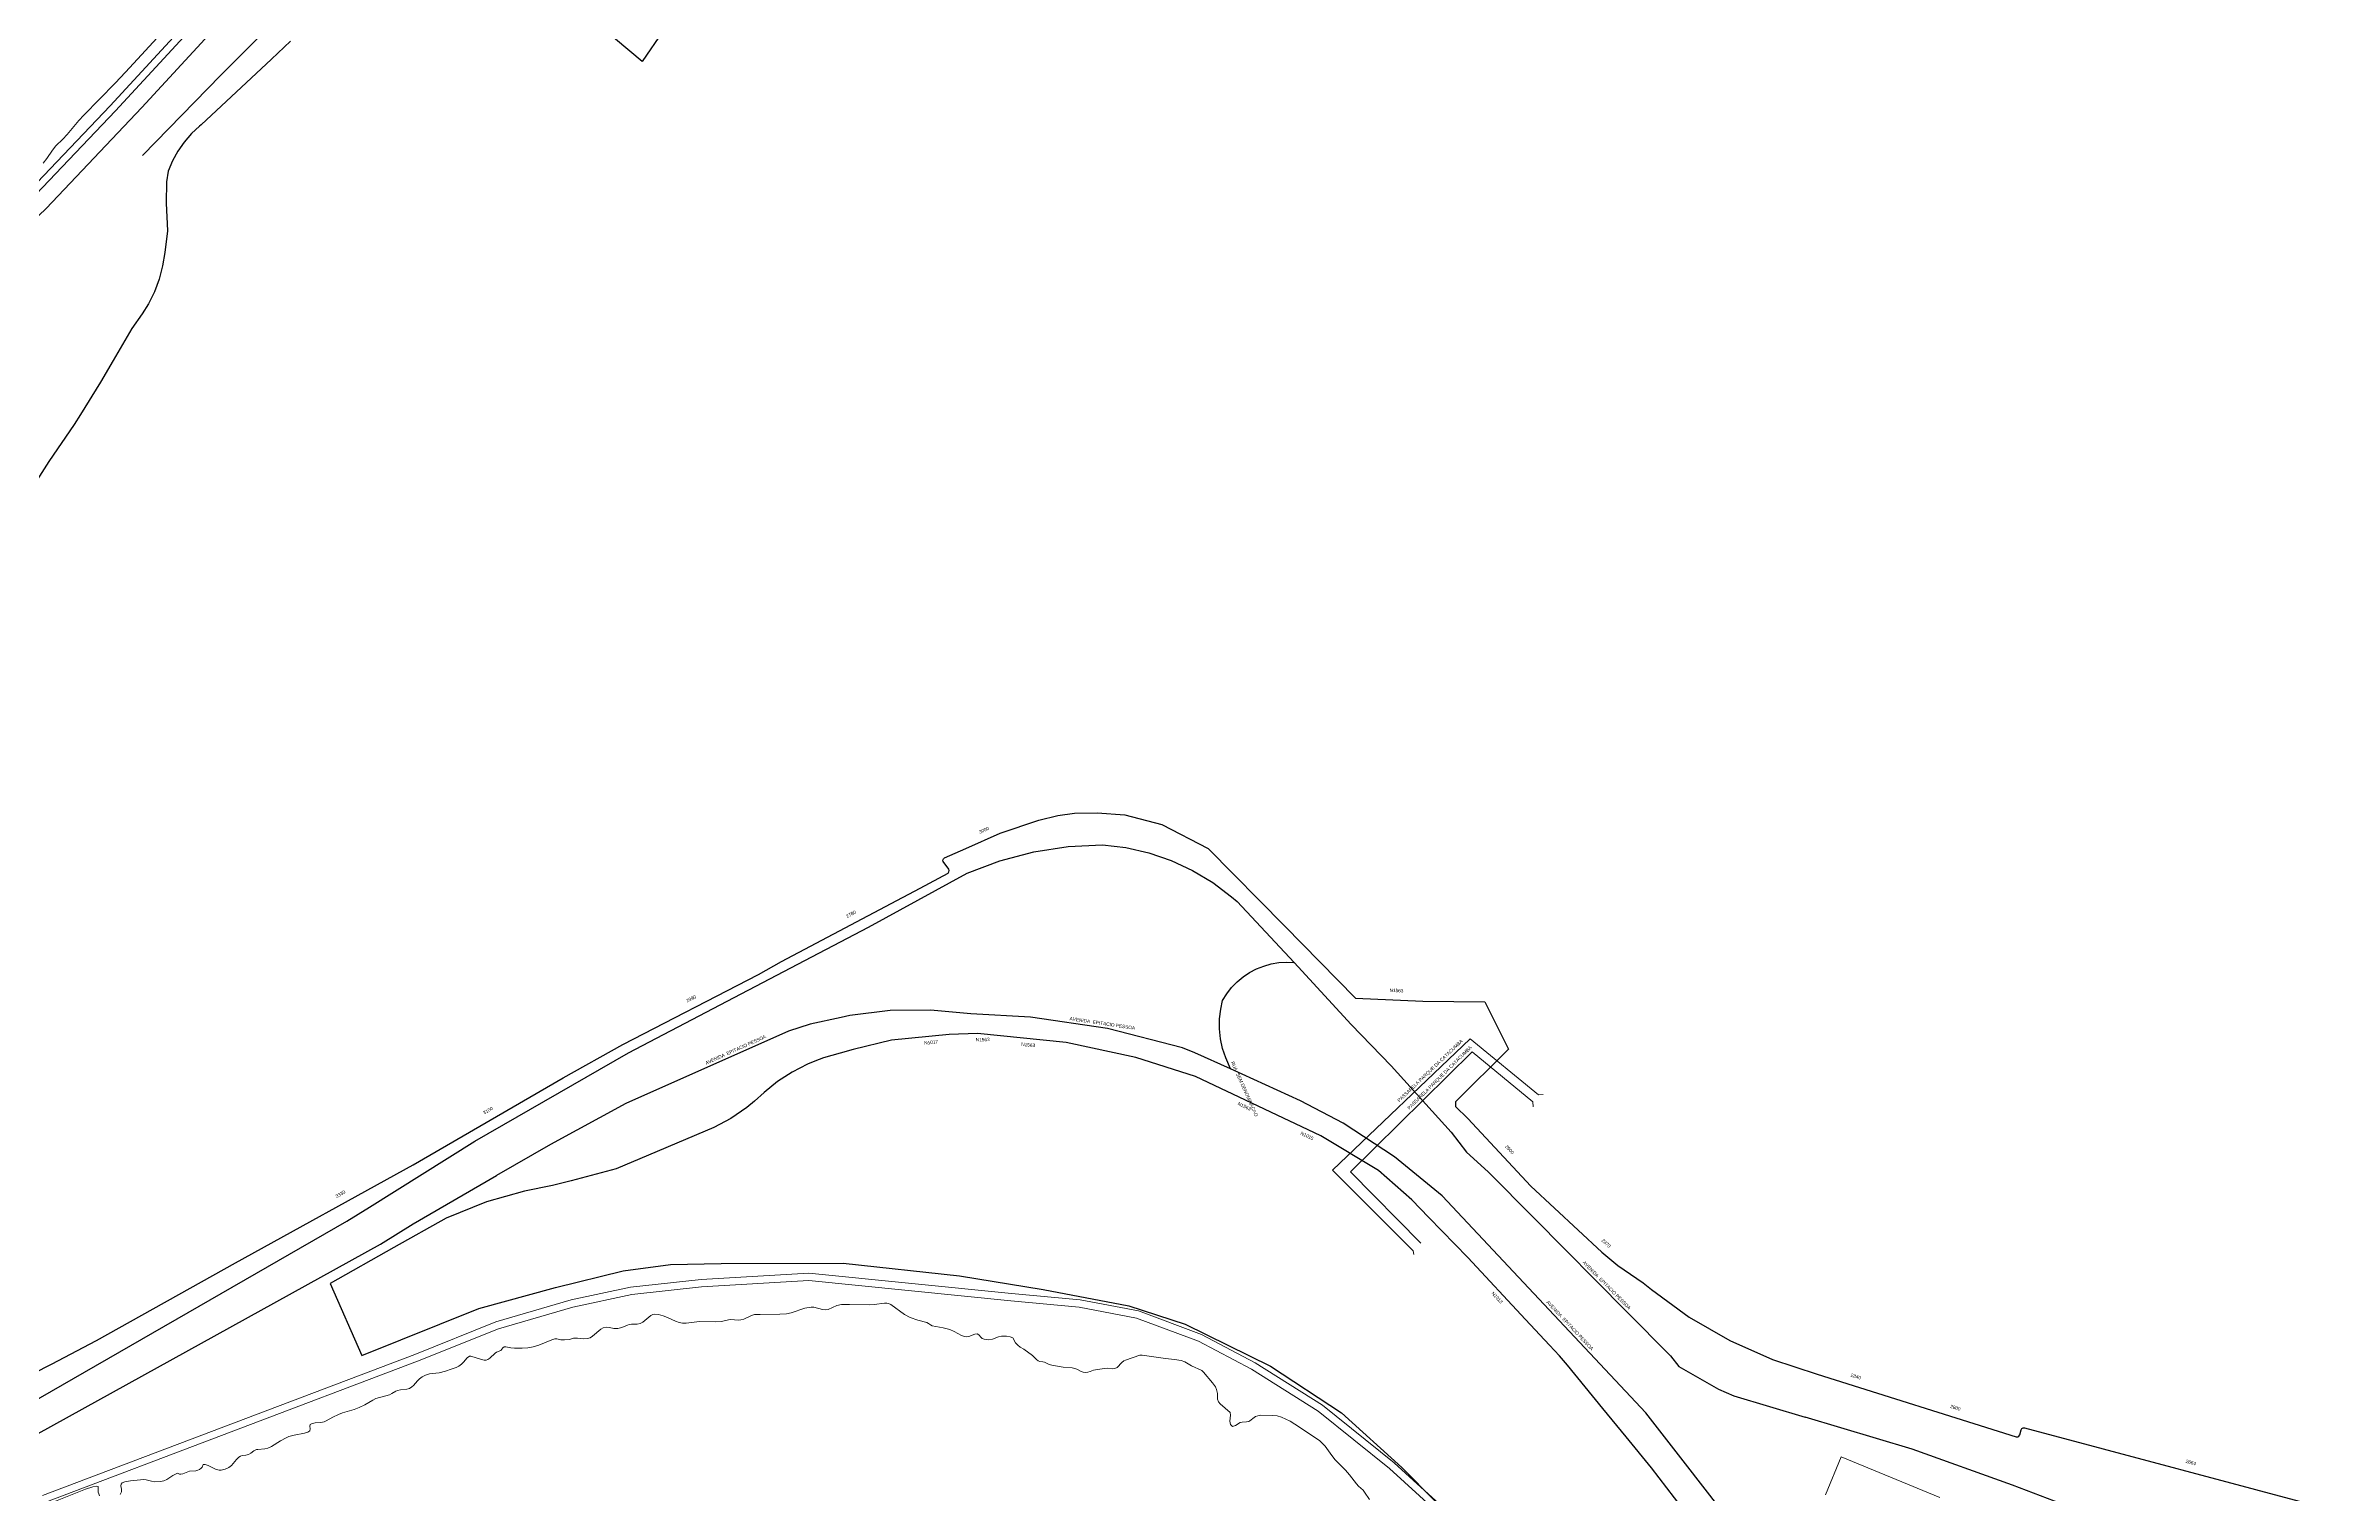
# Model space of a CAD drawing. Header units: millimetres. Extents: x 617751 to 636088, y 68402 to 77988.
# Drawn here: x 627453 to 628265, y 70990 to 71504 of the extents above; entities that cross this region are included whole.
import ezdxf

# ---------------------------------------------------------------- set-up
doc = ezdxf.new("R2010")
doc.units = ezdxf.units.MM
doc.header["$LTSCALE"] = 3
doc.header["$MEASUREMENT"] = 0
for name, color, linetype in [('ALINHAMENTO PREDIAL', 120, 'Continuous'), ('NOME LOGRADOURO', 252, 'Continuous'), ('NUMERAÇÃO', 7, 'Continuous'), ('OBRA DE ARTE', 190, 'Continuous')]:
    doc.layers.add(name, color=color, linetype=linetype)
doc.styles.get("Standard").update_dxf_attribs({"font": 'arial.ttf'})

msp = doc.modelspace()

# ---------------------------------------------------------------- linework, layer by layer
at = {"layer": 'ALINHAMENTO PREDIAL'}
for points in [[(627672.05, 71509.6), (627664.67, 71498.77), (627615.17, 71540.22)], [(627672.05, 71509.6), (627664.67, 71498.77), (627615.17, 71540.22)], [(627672.05, 71509.6), (627664.67, 71498.77), (627615.17, 71540.22)], [(627539.86, 71506), (627533.12, 71499.61), (627508.11, 71476.3), (627507.57, 71475.85), (627504.7, 71473.15), (627502.12, 71470.15), (627499.87, 71466.91), (627497.97, 71463.44), (627496.45, 71459.8), (627495.8, 71456), (627495.7, 71448.52), (627496.11, 71438.66), (627495.17, 71430.93), (627494.45, 71426.18), (627493.23, 71421.54), (627491.54, 71417.05), (627489.38, 71412.76), (627487.15, 71409.23), (627483.45, 71404), (627476.93, 71392.66), (627472.37, 71384.93), (627465.24, 71373.46), (627463.06, 71369.96), (627453.99, 71356.8), (627441.14, 71336.5)], [(627539.86, 71506), (627533.12, 71499.61), (627508.11, 71476.3), (627507.57, 71475.85), (627504.7, 71473.15), (627502.12, 71470.15), (627499.87, 71466.91), (627497.97, 71463.44), (627496.45, 71459.8), (627495.8, 71456), (627495.7, 71448.52), (627496.11, 71438.66), (627495.17, 71430.93), (627494.45, 71426.18), (627493.23, 71421.54), (627491.54, 71417.05), (627489.38, 71412.76), (627487.15, 71409.23), (627483.45, 71404), (627476.93, 71392.66), (627472.37, 71384.93), (627465.24, 71373.46), (627463.06, 71369.96), (627453.99, 71356.8), (627441.14, 71336.5)], [(627539.86, 71506), (627533.12, 71499.61), (627508.11, 71476.3), (627507.57, 71475.85), (627504.7, 71473.15), (627502.12, 71470.15), (627499.87, 71466.91), (627497.97, 71463.44), (627496.45, 71459.8), (627495.8, 71456), (627495.7, 71448.52), (627496.11, 71438.66), (627495.17, 71430.93), (627494.45, 71426.18), (627493.23, 71421.54), (627491.54, 71417.05), (627489.38, 71412.76), (627487.15, 71409.23), (627483.45, 71404), (627476.93, 71392.66), (627472.37, 71384.93), (627465.24, 71373.46), (627463.06, 71369.96), (627453.99, 71356.8), (627441.14, 71336.5)], [(627423.7, 71020.56), (627455.05, 71036.45), (627470.97, 71044.78), (627520.27, 71072.4), (627583.32, 71107.14), (627636.64, 71138.06), (627657.81, 71149.85), (627705.99, 71174.7), (627714.07, 71179.31), (627763.33, 71205.3), (627773.24, 71210.68), (627773.56, 71211.08), (627773.64, 71211.59), (627773.45, 71212.08), (627771.46, 71214.81), (627771.39, 71215.32), (627771.57, 71215.8), (627771.98, 71216.12), (627779.55, 71219.43), (627791.67, 71224.81), (627805.49, 71229.42), (627812.2, 71231.1), (627818.15, 71231.94), (627826.19, 71232.1), (627835.98, 71231.35), (627849.07, 71227.91), (627865.58, 71219.44), (627892.62, 71191.96), (627917.86, 71166.32), (627941.7, 71165.24), (627963.73, 71164.94), (627972.15, 71148.19), (627953.38, 71129.52), (627953.38, 71127.86), (627957.67, 71123.61), (627980.07, 71099.58), (628005.27, 71076.17), (628010.91, 71071.41), (628019.99, 71065.31), (628022.87, 71062.92), (628036.31, 71053.13), (628050.69, 71044.79), (628065.87, 71038.01), (628081.68, 71032.85), (628152.4, 71010.64), (628152.91, 71010.64), (628153.36, 71010.89), (628153.62, 71011.34), (628154.11, 71013.09), (628154.36, 71013.53), (628154.81, 71013.79), (628155.33, 71013.79), (628265.25, 70984.49)], [(627423.7, 71020.56), (627455.05, 71036.45), (627470.97, 71044.78), (627520.27, 71072.4), (627583.32, 71107.14), (627636.64, 71138.06), (627657.81, 71149.85), (627705.99, 71174.7), (627714.07, 71179.31), (627763.33, 71205.3), (627773.24, 71210.68), (627773.56, 71211.08), (627773.64, 71211.59), (627773.45, 71212.08), (627771.46, 71214.81), (627771.39, 71215.32), (627771.57, 71215.8), (627771.98, 71216.12), (627779.55, 71219.43), (627791.67, 71224.81), (627805.49, 71229.42), (627812.2, 71231.1), (627818.15, 71231.94), (627826.19, 71232.1), (627835.98, 71231.35), (627849.07, 71227.91), (627865.58, 71219.44), (627892.62, 71191.96), (627917.86, 71166.32), (627941.7, 71165.24), (627963.73, 71164.94), (627972.15, 71148.19), (627953.38, 71129.52), (627953.38, 71127.86), (627957.67, 71123.61), (627980.07, 71099.58), (628005.27, 71076.17), (628010.91, 71071.41), (628019.99, 71065.31), (628022.87, 71062.92), (628036.31, 71053.13), (628050.69, 71044.79), (628065.87, 71038.01), (628081.68, 71032.85), (628152.4, 71010.64), (628152.91, 71010.64), (628153.36, 71010.89), (628153.62, 71011.34), (628154.11, 71013.09), (628154.36, 71013.53), (628154.81, 71013.79), (628155.33, 71013.79), (628265.25, 70984.49)], [(627423.7, 71020.56), (627455.05, 71036.45), (627470.97, 71044.78), (627520.27, 71072.4), (627583.32, 71107.14), (627636.64, 71138.06), (627657.81, 71149.85), (627705.99, 71174.7), (627714.07, 71179.31), (627763.33, 71205.3), (627773.24, 71210.68), (627773.56, 71211.08), (627773.64, 71211.59), (627773.45, 71212.08), (627771.46, 71214.81), (627771.39, 71215.32), (627771.57, 71215.8), (627771.98, 71216.12), (627779.55, 71219.43), (627791.67, 71224.81), (627805.49, 71229.42), (627812.2, 71231.1), (627818.15, 71231.94), (627826.19, 71232.1), (627835.98, 71231.35), (627849.07, 71227.91), (627865.58, 71219.44), (627892.62, 71191.96), (627917.86, 71166.32), (627941.7, 71165.24), (627963.73, 71164.94), (627972.15, 71148.19), (627953.38, 71129.52), (627953.38, 71127.86), (627957.67, 71123.61), (627980.07, 71099.58), (628005.27, 71076.17), (628010.91, 71071.41), (628019.99, 71065.31), (628022.87, 71062.92), (628036.31, 71053.13), (628050.69, 71044.79), (628065.87, 71038.01), (628081.68, 71032.85), (628152.4, 71010.64), (628152.91, 71010.64), (628153.36, 71010.89), (628153.62, 71011.34), (628154.11, 71013.09), (628154.36, 71013.53), (628154.81, 71013.79), (628155.33, 71013.79), (628265.25, 70984.49)], [(628033.79, 70985.39), (628028.35, 70992.51), (628022.93, 70999.61), (628013.89, 71010.63), (628005.63, 71020.7), (627993.07, 71036.01), (627990.27, 71039.41), (627986.77, 71043.17), (627978.24, 71052.3), (627957.75, 71074.25), (627943.92, 71088.48), (627937.8, 71094.77), (627925.97, 71105.14), (627905.58, 71117.48), (627861.09, 71138.45), (627839.89, 71145.25), (627815.16, 71150.57), (627783.69, 71153.7), (627773.66, 71153.45), (627753.12, 71151.34), (627739.57, 71148.11), (627734.98, 71146.79), (627729.04, 71145.16), (627725.9, 71143.93), (627723.31, 71142.91), (627717.84, 71140.08), (627712.7, 71136.69), (627707.94, 71132.79), (627704.49, 71129.79), (627701.84, 71127.53), (627696.08, 71123.59), (627690.11, 71120.35), (627666.93, 71110.54), (627655.42, 71105.67), (627639.5, 71101.5), (627632.88, 71099.76), (627622.93, 71097.83), (627609.36, 71093.98), (627595.12, 71088.23), (627576.55, 71077.79), (627553.87, 71065.05), (627565.19, 71039.46), (627606.66, 71056.18), (627633.89, 71063.66), (627657.92, 71069.53), (627674.7, 71071.79), (627692.65, 71072.16), (627735.96, 71072.29), (627777.28, 71067.78), (627806.95, 71062.92), (627837.42, 71057.06), (627857.38, 71050.58), (627887.72, 71035.71), (627912.91, 71019.13), (627934.28, 70999.77), (627946.09, 70987.75)]]:
    msp.add_lwpolyline(points, dxfattribs=at)
at = {"layer": 'NOME LOGRADOURO'}
for points in [[(627559.1, 71561.73), (627553.62, 71555.99), (627520.64, 71518.87), (627487.04, 71482.39), (627453.15, 71446.56), (627417.98, 71413.21), (627392.35, 71385.63), (627383.73, 71376.4), (627349.19, 71339.14), (627324.9, 71312.37)], [(627569.93, 71550.98), (627568.74, 71549.64), (627545.92, 71524.42), (627544, 71522.74), (627515.14, 71493.87), (627487.3, 71465.33)], [(627434.56, 71015.04), (627559.81, 71087.12), (627567.83, 71092.1), (627605.23, 71115.6), (627659.75, 71146.88), (627745, 71191.5), (627780.04, 71210.61), (627791.62, 71215.1), (627803.64, 71218.27), (627815.92, 71220.17), (627828.06, 71220.77), (627836.36, 71219.75), (627844.51, 71217.87), (627852.42, 71215.15), (627860, 71211.62), (627867.18, 71207.31), (627873.86, 71202.28), (627875.8, 71200.6), (627896.09, 71179.01)], [(627873.53, 71141.17), (627871.79, 71145.07), (627870.7, 71148.43), (627869.98, 71151.89), (627869.62, 71155.4), (627869.63, 71158.93), (627870.01, 71162.44), (627870.66, 71165.52), (627872.14, 71167.87), (627873.86, 71170.05), (627875.8, 71172.04), (627877.93, 71173.82), (627880.24, 71175.37), (627882.7, 71176.66), (627885.28, 71177.69), (627887.95, 71178.45), (627890.69, 71178.92), (627893.46, 71179.1), (627895.98, 71179.01)], [(627896.09, 71179.01), (627897.55, 71177.45), (627916.31, 71156.98), (627930.49, 71142.33), (627951.76, 71118.7), (627957.28, 71111.62), (627965, 71104.69), (627981.23, 71088.23), (628014.05, 71055.03), (628029.61, 71039.32), (628032.6, 71035.54), (628046.71, 71027.48), (628052.13, 71025.21), (628077.46, 71017.62)], [(627735.28, 71159.49), (627724.34, 71157.03), (627716.59, 71154.6), (627658.9, 71128.92), (627632.08, 71114.39), (627612.96, 71103.32)], [(627873.53, 71141.17), (627860.85, 71146.93), (627856.46, 71148.63), (627829.77, 71155.5), (627802.5, 71159.55), (627781.35, 71160.71), (627767.03, 71162.04), (627752.65, 71161.87), (627738.37, 71160.19), (627735.28, 71159.49)], [(628047.69, 70984.7), (628042.82, 70990.93), (628033.27, 71003.16), (628020.85, 71019.08), (627948.63, 71096.18), (627931.74, 71109.95), (627913.51, 71121.89), (627898.32, 71129.91), (627873.53, 71141.17)], [(627328.86, 71092.63), (627333.53, 71078.62), (627349.43, 71034.62), (627351.38, 71028.76), (627353.93, 71023.14), (627357.06, 71017.81), (627360.72, 71012.84), (627363.6, 71009.59), (627368.02, 71005.7), (627372.82, 71002.3), (627377.96, 70999.42), (627383.36, 70997.09), (627388.98, 70995.34), (627394.75, 70994.18), (627400.61, 70993.64), (627406.5, 70993.71), (627412.34, 70994.4), (627418.09, 70995.69), (627423.66, 70997.57), (627429.01, 71000.03), (627571.78, 71079.04), (627583.35, 71086.17), (627612.96, 71103.32)], [(628195.82, 70976.4), (628151.02, 70993.49), (628115.4, 71006.24), (628077.46, 71017.62)]]:
    msp.add_lwpolyline(points, dxfattribs=at)
at = {"layer": 'NUMERAÇÃO', "lineweight": 20}
for points in [[(627452.04, 71462.69), (627453.33, 71464.3), (627455.3, 71467.29), (627456.54, 71468.86), (627458.97, 71471.17), (627460.54, 71472.8), (627464.74, 71477.81), (627466.43, 71479.67), (627477.62, 71491.12), (627481.24, 71494.94), (627509.44, 71525.59)], [(627922.78, 70988.31), (627921.1, 70990.94), (627920.58, 70991.63), (627918.89, 70993.14), (627918.22, 70993.87), (627915.76, 70997.06), (627914.28, 70998.83), (627910.63, 71002.45), (627909.46, 71003.92), (627907.04, 71007.25), (627906.17, 71008.27), (627905.2, 71009.17), (627902.99, 71010.74), (627896.36, 71015.12), (627894.63, 71016.18), (627891.63, 71017.6), (627890.03, 71018.04), (627888.45, 71018.19), (627884.13, 71018.25), (627883.15, 71018.08), (627882.37, 71017.79), (627881.9, 71017.52), (627880.4, 71016.34), (627879.94, 71016.09), (627879.21, 71015.89), (627877.61, 71015.82), (627876.96, 71015.68), (627875.29, 71014.57), (627874.17, 71014.25), (627873.47, 71014.98), (627873.25, 71016.16), (627873.51, 71018.29), (627873.41, 71019.21), (627869.84, 71022.33), (627869.21, 71023.08), (627868.92, 71023.93), (627868.82, 71026.01), (627868.57, 71027.37), (627868.15, 71028.34), (627867.15, 71029.82), (627863.95, 71033.59), (627863.32, 71034.1), (627859.65, 71035.78), (627857.33, 71037.24), (627855.94, 71037.65), (627853.57, 71038.09), (627850.38, 71038.38), (627842.14, 71039.61), (627841.3, 71039.63), (627836.24, 71037.83), (627835.62, 71037.54), (627834.91, 71037.03), (627833.26, 71035.25), (627832.48, 71034.83), (627831.73, 71034.74), (627829.72, 71034.93), (627828.67, 71034.88), (627824.82, 71034.27), (627823.7, 71033.79), (627822.87, 71033.56), (627822, 71033.47), (627821.19, 71033.55), (627820.46, 71033.81), (627818.94, 71034.58), (627818.18, 71034.88), (627817.34, 71035.04), (627814.13, 71035.33), (627810.1, 71036.04), (627809.07, 71036.32), (627807.48, 71037.07), (627806.92, 71037.23), (627805.75, 71037.4), (627805.17, 71037.62), (627804.63, 71038.04), (627803.2, 71039.44), (627800.14, 71041.73), (627798.85, 71042.42), (627797.94, 71043.09), (627797.15, 71044.01), (627796.24, 71045.71), (627795.31, 71046.07), (627793.98, 71046.28), (627792.21, 71046.3), (627791.09, 71046.05), (627788.96, 71045.25), (627787.71, 71045.09), (627786.02, 71045.22), (627785.35, 71045.47), (627784.96, 71045.81), (627784.13, 71046.85), (627783.56, 71047.16), (627782.75, 71047), (627780.59, 71046.2), (627779.62, 71046.14), (627779.12, 71046.21), (627778.03, 71046.58), (627775.4, 71048.02), (627773.85, 71048.66), (627771.48, 71049.27), (627767.64, 71050.01), (627766.95, 71050.33), (627766.31, 71050.87), (627765.75, 71051.22), (627762.51, 71052.02), (627759.76, 71052.99), (627757.77, 71054.07), (627752.86, 71057.59), (627752.14, 71057.92), (627751.49, 71058.03), (627750.72, 71058.03), (627747.04, 71057.6), (627745.4, 71057.51), (627738.28, 71057.59), (627735.35, 71057.52), (627733.76, 71057.2), (627730.7, 71055.84), (627729.83, 71055.66), (627728.63, 71055.77), (627725.58, 71056.66), (627724.63, 71056.66), (627722.45, 71056.23), (627717.55, 71054.6), (627715.88, 71054.26), (627713.46, 71054.1), (627706.5, 71054.06), (627704.54, 71053.98), (627703.41, 71053.72), (627700.73, 71052.38), (627699.71, 71052.09), (627698.75, 71052), (627696.18, 71052.2), (627695.27, 71052.18), (627692.81, 71051.58), (627690.69, 71051.39), (627685.18, 71051.54), (627684.02, 71051.46), (627680.3, 71050.93), (627678.99, 71050.95), (627677.74, 71051.18), (627676.51, 71051.6), (627673.59, 71052.97), (627672.16, 71053.54), (627670.41, 71054.04), (627669.15, 71054.17), (627668.4, 71054), (627667.69, 71053.64), (627664.91, 71051.31), (627663.9, 71050.78), (627662.82, 71050.61), (627660.85, 71050.57), (627660.08, 71050.47), (627659.47, 71050.27), (627657.42, 71049.35), (627656.02, 71049.05), (627654.6, 71049.04), (627653.02, 71049.4), (627652.17, 71049.5), (627650.86, 71049.28), (627649.97, 71048.81), (627647.07, 71046.33), (627646.15, 71045.76), (627645.25, 71045.45), (627643.85, 71045.38), (627641.67, 71045.66), (627640.29, 71045.58), (627638.91, 71045.18), (627637.1, 71045.04), (627635.75, 71045.09), (627634.42, 71045.43), (627633.61, 71045.37), (627632.56, 71045.03), (627630.03, 71043.91), (627627.98, 71043.11), (627626.01, 71042.52), (627624.04, 71042.18), (627622.05, 71042.07), (627619.3, 71042.04), (627618.06, 71042.15), (627616.28, 71042.54), (627615.66, 71042.57), (627615.16, 71042.25), (627614.52, 71041.29), (627613, 71040.68), (627612.45, 71040.25), (627610.62, 71038.49), (627609.92, 71038.04), (627609.26, 71037.84), (627608.59, 71037.83), (627607.59, 71038.05), (627603.85, 71039.29), (627603.32, 71039.18), (627602.49, 71038.61), (627601.26, 71037.13), (627600.47, 71036.35), (627599.57, 71035.68), (627598.68, 71035.2), (627596.82, 71034.67), (627594.83, 71033.87), (627592.58, 71033.31), (627589.13, 71032.91), (627587.79, 71032.53), (627586.61, 71031.93), (627585.64, 71031.22), (627584.9, 71030.49), (627583.46, 71028.85), (627582.87, 71028.33), (627582.03, 71027.79), (627581.13, 71027.51), (627578.85, 71027.33), (627577.81, 71027.1), (627577.16, 71026.79), (627575.77, 71025.93), (627574.91, 71025.54), (627570.13, 71024.17), (627569.09, 71023.66), (627566.23, 71021.96), (627564.16, 71020.97), (627562.37, 71020.29), (627558.31, 71019.13), (627556.83, 71018.58), (627554.83, 71017.61), (627552.5, 71016.26), (627551.74, 71015.95), (627550.61, 71015.73), (627548.64, 71015.58), (627547.25, 71015.26), (627546.83, 71014.98), (627546.7, 71014.35), (627546.84, 71013.43), (627546.71, 71012.78), (627546.03, 71012.27), (627544.83, 71011.94), (627541.08, 71011.25), (627539.27, 71010.74), (627538.25, 71010.29), (627536.3, 71009.24), (627533.08, 71007.19), (627531.76, 71006.57), (627530.67, 71006.31), (627528.25, 71006.16), (627527.71, 71006.05), (627526.83, 71005.62), (627525.71, 71004.77), (627524.87, 71004.35), (627524.03, 71004.1), (627522.69, 71003.92), (627522.11, 71003.74), (627521.5, 71003.35), (627520.65, 71002.57), (627518.83, 71000.39), (627517.93, 70999.73), (627516.65, 70999.14), (627515.2, 70998.82), (627514.47, 70998.81), (627513.15, 70999.14), (627510.58, 71000.45), (627509.58, 71000.81), (627508.83, 71000.74), (627508.46, 70999.89), (627508.12, 70999.45), (627507.5, 70999.04), (627506.9, 70998.76), (627506.2, 70998.57), (627504, 70998.44), (627501.57, 70997.5), (627500.91, 70997.35), (627500.4, 70997.39), (627499.69, 70997.65), (627498.11, 70996.87), (627495.92, 70995.43), (627494.82, 70995.01), (627493.64, 70994.79), (627491.55, 70994.67), (627490.45, 70994.84), (627488.61, 70995.37), (627487.77, 70995.45), (627482.98, 70994.96), (627480.99, 70994.63), (627480.13, 70994.25), (627479.67, 70993.77), (627479.55, 70993.23), (627479.81, 70992.07), (627479.81, 70991.11), (627479.41, 70990.17)], [(627472.04, 70989.72), (627471.74, 70990.36), (627471.6, 70991), (627471.53, 70992.92), (627470.96, 70993.07), (627469.7, 70992.83), (627467.04, 70991.98), (627455.22, 70987.28)]]:
    msp.add_lwpolyline(points, dxfattribs=at)
at = {"layer": 'OBRA DE ARTE', "lineweight": 20}
for points in [[(627552.92, 71566.74), (627475.78, 71482.99), (627388.37, 71391.37)], [(627390.29, 71389.58), (627477.69, 71481.2), (627554.83, 71564.94)], [(627938.54, 71075.27), (627938.32, 71076.65), (627909.7, 71105.25), (627958.52, 71151.91), (627982.86, 71131.94), (627984.46, 71132.11)], [(627941.02, 71079.4), (627916.04, 71104.61), (627959.31, 71147.29), (627980.79, 71129.45), (627980.94, 71127.74)], [(627957.1, 70978.09), (627931.61, 71001.36), (627906.09, 71021.88), (627882.19, 71036.88), (627863.23, 71046.91), (627840.82, 71055.31), (627820.1, 71059.23), (627795.75, 71061.44), (627723.83, 71068.67), (627685.55, 71066.45), (627660.56, 71063.68), (627639.41, 71059.23), (627612.75, 71051.45), (627584.01, 71039.85), (627451.77, 70989.73)], [(627452.58, 70987.24), (627584.96, 71037.41), (627613.61, 71048.97), (627640.05, 71056.68), (627660.98, 71061.09), (627685.77, 71063.84), (627723.77, 71066.04), (627795.5, 71058.83), (627819.73, 71056.63), (627840.12, 71052.78), (627862.15, 71044.52), (627880.88, 71034.61), (627904.56, 71019.74), (627929.9, 70999.37), (627955.24, 70976.24)], [(628125.26, 70989.07), (628090.22, 71003.5), (628084.68, 70989.99)]]:
    msp.add_lwpolyline(points, dxfattribs=at)

# ---------------------------------------------------------------- texts
at = {"layer": 'NOME LOGRADOURO'}
for s, rotation, p in [('AVENIDA  EPITACIO PESSOA', 351.55251, (627816.29, 71158.51)), ('AVENIDA  EPITACIO PESSOA', 23.99565, (627687.34, 71142.67)), ('RUA  SEM DENOMINACAO', 294.04422, (627873.58, 71143.52)), ('AVENIDA  EPITACIO PESSOA', 314.67022, (627998.35, 71072.33)), ('AVENIDA  EPITACIO PESSOA', 313.12815, (627985.47, 71058.31))]:
    msp.add_text(s, height=1.2, rotation=rotation, dxfattribs=at).set_placement(p)
at = {"layer": 'NUMERAÇÃO'}
for s, rotation, p in [('3000', 23.95147, (627784.49, 71224.64)), ('2780', 27.83061, (627737.42, 71194.74)), ('2990', 27.29734, (627680.64, 71164.72)), ('N1563', 357.40399, (627929.9, 71168.53)), ('N1017', 5.87347, (627764.83, 71149.78)), ('N1563', 1.41883, (627783.08, 71150.94)), ('N1563', 354.3172, (627799.16, 71149.4)), ('3100', 30.1245, (627608.6, 71124.98)), ('N1563', 334.75071, (627875.92, 71128.42)), ('N1015', 334.75071, (627898.17, 71117.94)), ('2900', 312.96475, (627970.84, 71113.51)), ('3330', 28.86902, (627556.2, 71095.34)), ('2870', 317.08715, (628005.04, 71080.15)), ('N1013', 313.00358, (627965.99, 71061.4)), ('2840', 342.55409, (628093.5, 71032.02)), ('2800', 342.55409, (628128.84, 71020.92)), ('2664', 345.05808, (628212.42, 71001.41))]:
    msp.add_text(s, height=1.2, rotation=rotation, dxfattribs=at).set_placement(p)
at = {"layer": 'OBRA DE ARTE'}
for rotation, p in [(43.70768, (627933.42, 71129.3)), (44.60741, (627936.97, 71126.66))]:
    msp.add_text('PASSARELA PARQUE DA CATACUMBA', height=1.2, rotation=rotation, dxfattribs=at).set_placement(p)

doc.saveas('drawing.dxf')
